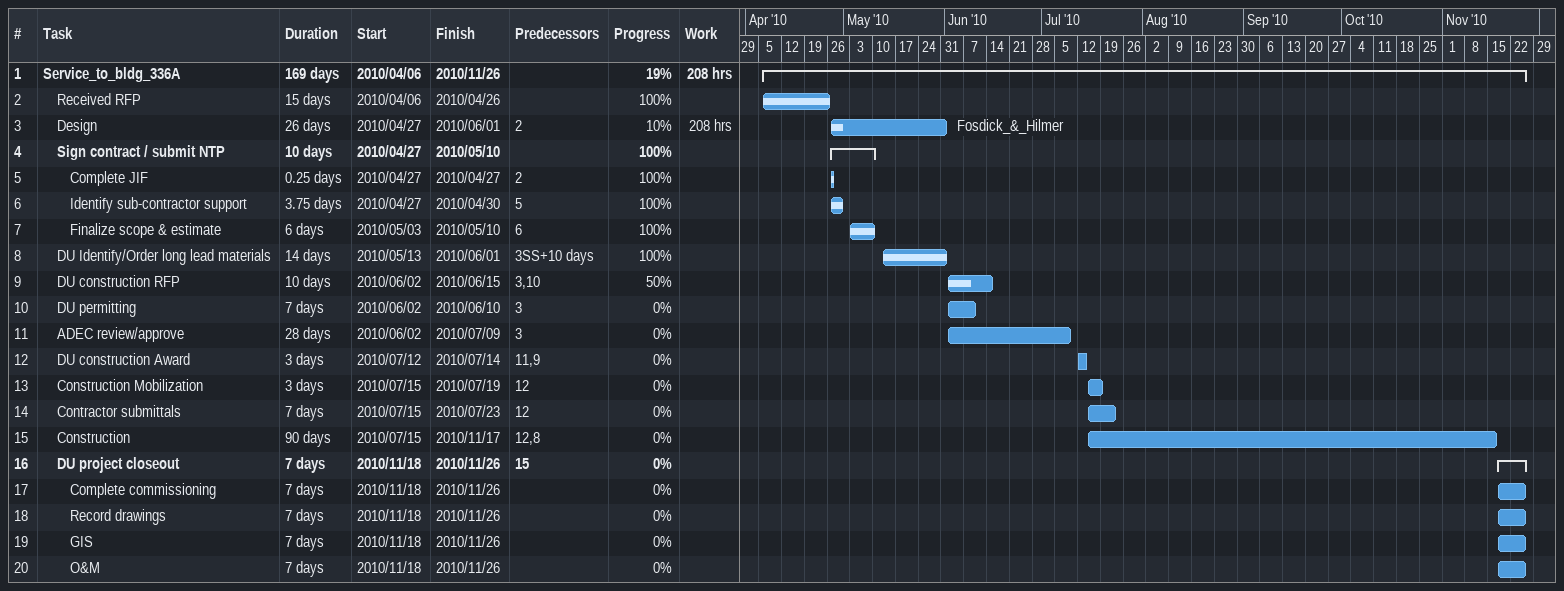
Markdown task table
| ID | Level | Task | Duration | Start | Finish | Predecessors | Resources | % complete | Work (h) |
|---|---|---|---|---|---|---|---|---|---|
| 1 | 1 | **Service_to_bldg_336A** | 169d | 2010-04-06 | 2010-11-26 |  |  | 19 | 208 |
| 2 | 2 | Received RFP | 15d | 2010-04-06 | 2010-04-26 |  |  | 100 |  |
| 3 | 2 | Design | 26d | 2010-04-27 | 2010-06-01 | 2 | Fosdick_&_Hilmer | 10 | 208 |
| 4 | 2 | **Sign contract / submit NTP** | 10d | 2010-04-27 | 2010-05-10 |  |  | 100 |  |
| 5 | 3 | Complete JIF | 0.25d | 2010-04-27 | 2010-04-27 | 2 |  | 100 |  |
| 6 | 3 | Identify sub-contractor support | 3.75d | 2010-04-27 | 2010-04-30 | 5 |  | 100 |  |
| 7 | 3 | Finalize scope & estimate | 6d | 2010-05-03 | 2010-05-10 | 6 |  | 100 |  |
| 8 | 2 | DU Identify/Order long lead materials | 14d | 2010-05-13 | 2010-06-01 | 3SS+10d |  | 100 |  |
| 9 | 2 | DU construction RFP | 10d | 2010-06-02 | 2010-06-15 | 3, 10 |  | 50 |  |
| 10 | 2 | DU permitting | 7d | 2010-06-02 | 2010-06-10 | 3 |  | 0 |  |
| 11 | 2 | ADEC review/approve | 28d | 2010-06-02 | 2010-07-09 | 3 |  | 0 |  |
| 12 | 2 | DU construction Award | 3d | 2010-07-12 | 2010-07-14 | 11, 9 |  | 0 |  |
| 13 | 2 | Construction Mobilization | 3d | 2010-07-15 | 2010-07-19 | 12 |  | 0 |  |
| 14 | 2 | Contractor submittals | 7d | 2010-07-15 | 2010-07-23 | 12 |  | 0 |  |
| 15 | 2 | Construction | 90d | 2010-07-15 | 2010-11-17 | 12, 8 |  | 0 |  |
| 16 | 2 | **DU project closeout** | 7d | 2010-11-18 | 2010-11-26 | 15 |  | 0 |  |
| 17 | 3 | Complete commissioning | 7d | 2010-11-18 | 2010-11-26 |  |  | 0 |  |
| 18 | 3 | Record drawings | 7d | 2010-11-18 | 2010-11-26 |  |  | 0 |  |
| 19 | 3 | GIS | 7d | 2010-11-18 | 2010-11-26 |  |  | 0 |  |
| 20 | 3 | O&M | 7d | 2010-11-18 | 2010-11-26 |  |  | 0 |  |
